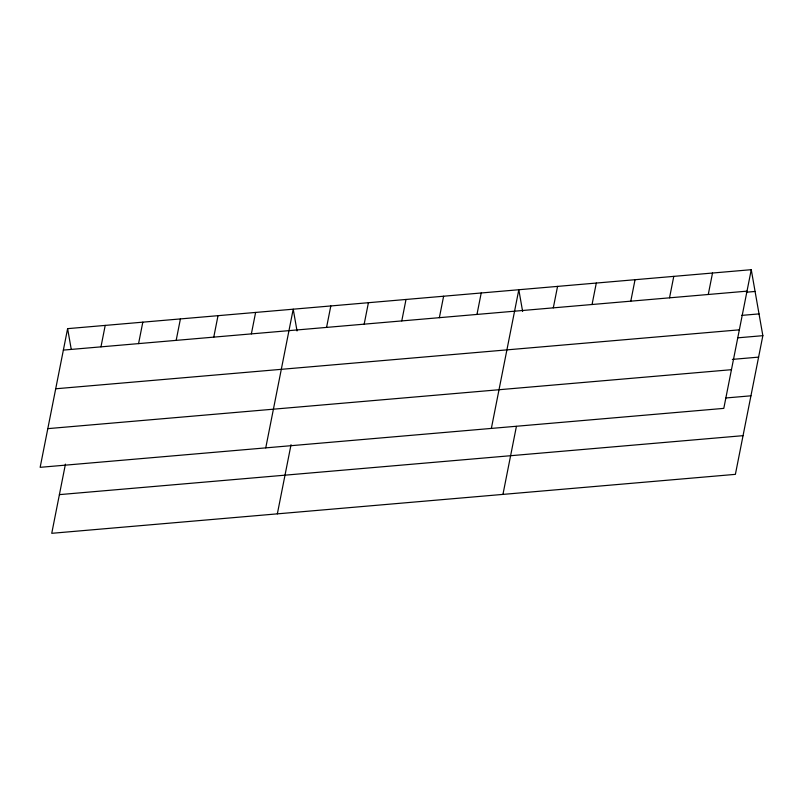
<?xml version="1.0" encoding="UTF-8"?>
<svg xmlns="http://www.w3.org/2000/svg" width="803" height="803" viewBox="0 0 803 803"><rect width="100%" height="100%" fill="white"/><g stroke="black" fill="none" stroke-linecap="round" stroke-linejoin="round"><path stroke-width="1.2" d="M67.613 328.648L40.15 467.326L723.794 408.376L751.257 269.688L67.613 328.648L71.226 349.215M65.434 464.144L51.743 533.312L735.387 474.352L762.85 335.674L751.257 269.688M100.967 346.856L105.213 325.406M138.568 343.614L142.814 322.164M176.168 340.372L180.414 318.921M213.769 337.13L218.014 315.679M251.369 333.887L255.615 312.437M265.753 447.873L293.215 309.185L297.04 330.966M277.346 513.86L291.037 444.691M326.57 327.403L330.816 305.943M364.171 324.161L368.416 302.701M401.771 320.919L406.017 299.459M439.371 317.677L443.617 296.217M476.972 314.435L481.218 292.975M491.356 428.421L518.818 289.732L522.643 311.504M502.949 494.397L516.409 426.403M553.307 307.85L557.563 286.39M592.052 304.508L596.298 283.047M630.787 301.165L635.043 279.715M669.531 297.823L673.777 276.373M708.266 294.49L712.522 273.03M63.357 350.098L747.011 291.148M746.338 292.222L755.081 291.459M741.53 315.408L759.026 313.893M55.698 388.782L739.352 329.832M737.857 337.822L762.85 335.674M732.356 359.393L758.604 357.124M47.809 428.641L731.463 369.691M725.952 397.967L750.946 395.809M59.402 494.628L743.046 435.668"/></g></svg>
